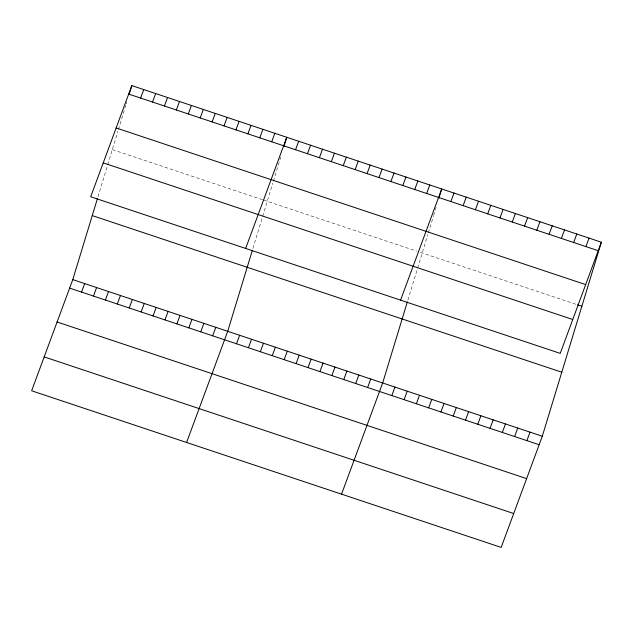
<?xml version="1.0" encoding="UTF-8"?>
<svg xmlns="http://www.w3.org/2000/svg" width="633" height="633" viewBox="0 0 633 633"><rect width="100%" height="100%" fill="white"/><g stroke="black" fill="none" stroke-linecap="round" stroke-linejoin="round"><path stroke-width="0.47" stroke-dasharray="3.17 2.37" d="M97.996 196.744L107.46 165.64M107.745 164.699L117.904 131.332M118.458 129.496L125.975 104.801M126.252 103.891L126.806 102.055M252.939 248.429L262.402 217.333M262.687 216.391L272.847 183.016M273.401 181.188L281.194 155.576M407.881 300.113L417.345 269.017M417.638 268.076L427.789 234.701M428.351 232.873L433.36 216.407M433.637 215.489L436.145 207.26M112.334 149.625L262.695 199.783M263.613 200.083L416.72 251.159M420.391 252.385L576.6 304.489"/><path stroke-width="0.95" d="M601.35 242.217L560.229 353.38L90.701 196.76L131.822 85.597L601.35 242.217L542.299 436.24L501.178 547.403L31.65 390.783L72.771 279.62L97.419 198.627M129.037 94.744L131.822 85.597M252.361 250.312L227.714 331.304L186.593 442.467M283.98 146.429L286.765 137.282L245.644 248.445M407.312 301.996L382.656 382.989L341.543 494.151M438.922 198.113L441.707 188.966L400.586 300.129M140.597 98.052L143.738 89.57M81.546 292.082L84.687 283.592M152.521 102.032L155.655 93.549M93.47 296.054L96.612 287.572M164.438 106.004L167.579 97.522M105.387 300.034L108.528 291.544M176.354 109.984L179.495 101.502M117.303 304.006L120.444 295.524M188.278 113.956L191.411 105.474M129.227 307.986L132.368 299.496M200.194 117.936L203.335 109.446M141.143 311.958L144.284 303.476M212.11 121.908L215.252 113.426M153.059 315.938L156.201 307.448M224.035 125.888L227.168 117.398M164.984 319.91L168.117 311.428M235.951 129.86L239.092 121.378M176.9 323.89L180.041 315.4M247.867 133.84L251.008 125.35M188.816 327.862L191.957 319.38M259.791 137.812L262.924 129.33M200.74 331.842L203.873 323.352M271.707 141.792L274.849 133.302M212.656 335.814L215.798 327.332M295.548 149.744L298.681 141.254M236.497 343.766L239.63 335.284M307.464 153.716L310.605 145.234M248.413 347.739L251.554 339.256M319.38 157.696L322.521 149.206M260.329 351.719L263.47 343.236M331.304 161.668L334.438 153.186M272.253 355.691L275.387 347.208M343.221 165.648L346.362 157.158M284.17 359.671L287.311 351.188M355.137 169.62L358.278 161.138M296.086 363.643L299.227 355.16M367.061 173.592L370.194 165.11M308.01 367.623L311.143 359.14M378.977 177.572L382.118 169.09M319.926 371.595L323.067 363.113M390.893 181.544L394.035 173.062M331.842 375.575L334.984 367.085M402.817 185.524L405.951 177.042M343.766 379.547L346.9 371.065M414.734 189.496L417.875 181.014M355.683 383.527L358.824 375.037M426.65 193.476L429.791 184.994M367.599 387.499L370.74 379.017M450.854 201.547L453.988 193.065M391.803 395.57L394.937 387.087M463.134 205.646L466.268 197.156M404.083 399.668L407.217 391.186M475.415 209.737L478.548 201.254M416.364 403.767L419.497 395.277M487.695 213.835L490.828 205.353M428.644 407.866L431.777 399.376M499.967 217.934L503.108 209.444M440.924 411.956L444.057 403.474M512.247 222.033L515.389 213.543M453.204 416.055L456.338 407.573M524.528 226.123L527.669 217.641M465.484 420.154L468.618 411.664M536.808 230.222L539.949 221.74M477.765 424.245L480.898 415.762M549.088 234.321L552.229 225.831M490.045 428.343L493.178 419.861M561.368 238.412L564.509 229.929M502.325 432.442L505.458 423.952M573.648 242.51L576.79 234.028M514.605 436.533L517.739 428.05M585.929 246.609L589.07 238.119M526.885 440.631L530.019 432.149M128.681 94.08L598.209 250.7M116.148 127.961L585.675 284.589M577.478 304.782L581.862 306.245M103.234 162.871L572.762 319.499M92.26 215.592L561.788 372.212M72.771 279.62L542.299 436.24M69.63 288.102L539.166 444.73M57.097 321.991L526.624 478.611M44.183 356.901L513.711 513.521"/></g></svg>
